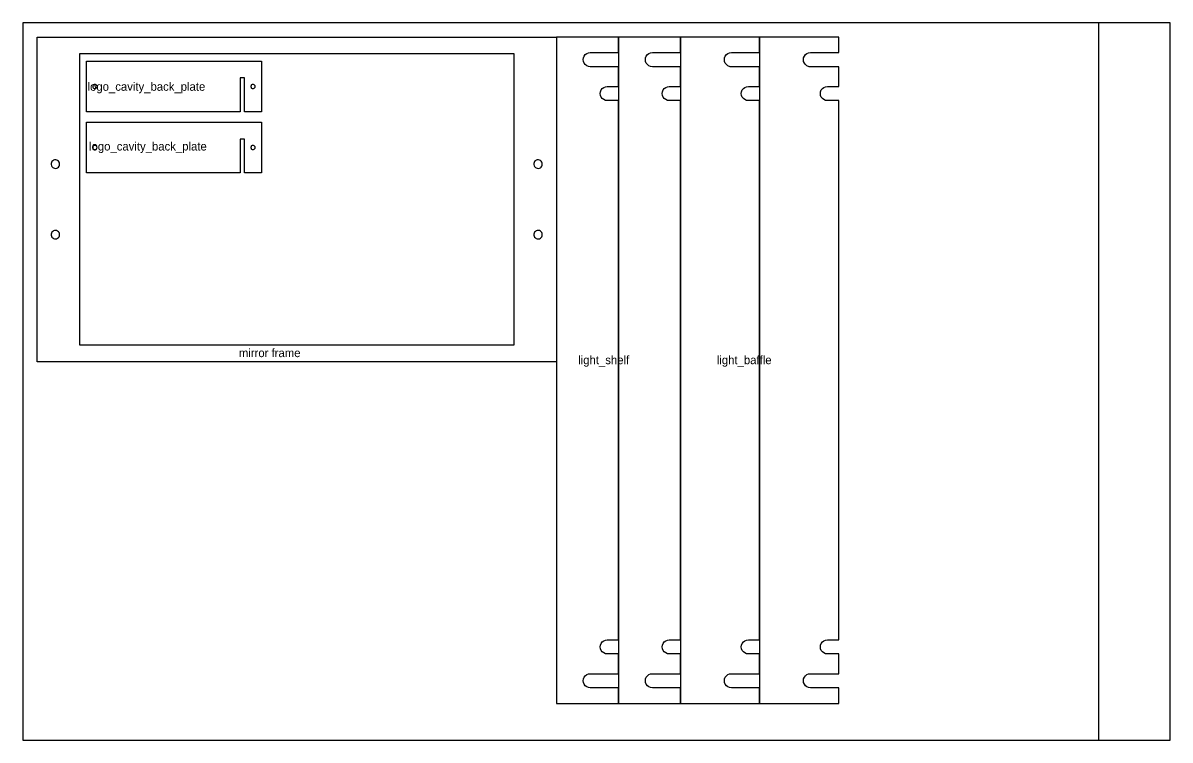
# Model space of a CAD drawing. Header units: millimetres. Extents: x -3535 to 20483, y -3090 to 7277.
# Drawn here: x 8886 to 9699, y 1326 to 1834 of the extents above; entities that cross this region are included whole.
import ezdxf

# ---------------------------------------------------------------- set-up
doc = ezdxf.new("R2010")
doc.units = ezdxf.units.MM
doc.header["$MEASUREMENT"] = 0
doc.layers.add('T_ANNO', color=6, linetype='Continuous', plot=False)
doc.layers.add('T_PART_NAME_NOPRINT', color=7, linetype='Continuous', plot=False)
for name, color, linetype in [('T_CUT_HOLE_3MM', 1, 'Continuous'), ('T_CUT_HOLE_6MM', 5, 'Continuous'), ('T_CUT_THRU', 7, 'Continuous')]:
    doc.layers.add(name, color=color, linetype=linetype)

msp = doc.modelspace()

# ---------------------------------------------------------------- linework, layer by layer
at = {"layer": 'T_ANNO', "color": 5}
msp.add_line((9648.34, 1833.78), (9648.34, 1325.78), dxfattribs=at)
at = {"layer": 'T_ANNO'}
msp.add_lwpolyline([(8886.34, 1325.78), (9699.14, 1325.78), (9699.14, 1833.78), (8886.34, 1833.78)], close=True, dxfattribs=at)
msp.add_lwpolyline([(8886.34, 1325.78), (9699.14, 1325.78), (9699.14, 1833.78), (8886.34, 1833.78)], close=True, dxfattribs=at)
at = {"layer": 'T_CUT_HOLE_3MM'}
for points in [[(8937.8, 1787.35), (8938.14, 1787.51), (8938.43, 1787.75), (8938.65, 1788.05), (8938.79, 1788.4), (8938.84, 1788.78), (8938.79, 1789.15), (8938.65, 1789.5), (8938.43, 1789.8), (8938.14, 1790.04), (8937.8, 1790.2), (8937.43, 1790.27), (8937.06, 1790.25), (8936.7, 1790.13), (8936.38, 1789.93), (8936.12, 1789.66), (8935.94, 1789.33), (8935.85, 1788.97), (8935.85, 1788.59), (8935.94, 1788.22), (8936.12, 1787.9), (8936.38, 1787.62), (8936.7, 1787.42), (8937.06, 1787.3), (8937.43, 1787.28)], [(9049.8, 1787.35), (9050.14, 1787.51), (9050.43, 1787.75), (9050.65, 1788.05), (9050.79, 1788.4), (9050.84, 1788.78), (9050.79, 1789.15), (9050.65, 1789.5), (9050.43, 1789.8), (9050.14, 1790.04), (9049.8, 1790.2), (9049.43, 1790.27), (9049.06, 1790.25), (9048.7, 1790.13), (9048.38, 1789.93), (9048.12, 1789.66), (9047.94, 1789.33), (9047.85, 1788.97), (9047.85, 1788.59), (9047.94, 1788.22), (9048.12, 1787.9), (9048.38, 1787.62), (9048.7, 1787.42), (9049.06, 1787.3), (9049.43, 1787.28)], [(8937.8, 1744.1), (8938.14, 1744.26), (8938.43, 1744.5), (8938.65, 1744.8), (8938.79, 1745.15), (8938.84, 1745.53), (8938.79, 1745.9), (8938.65, 1746.25), (8938.43, 1746.55), (8938.14, 1746.79), (8937.8, 1746.95), (8937.43, 1747.02), (8937.06, 1747), (8936.7, 1746.88), (8936.38, 1746.68), (8936.12, 1746.41), (8935.94, 1746.08), (8935.85, 1745.71), (8935.85, 1745.34), (8935.94, 1744.97), (8936.12, 1744.64), (8936.38, 1744.37), (8936.7, 1744.17), (8937.06, 1744.05), (8937.43, 1744.03)], [(9049.8, 1744.1), (9050.14, 1744.26), (9050.43, 1744.5), (9050.65, 1744.8), (9050.79, 1745.15), (9050.84, 1745.53), (9050.79, 1745.9), (9050.65, 1746.25), (9050.43, 1746.55), (9050.14, 1746.79), (9049.8, 1746.95), (9049.43, 1747.02), (9049.06, 1747), (9048.7, 1746.88), (9048.38, 1746.68), (9048.12, 1746.41), (9047.94, 1746.08), (9047.85, 1745.71), (9047.85, 1745.34), (9047.94, 1744.97), (9048.12, 1744.64), (9048.38, 1744.37), (9048.7, 1744.17), (9049.06, 1744.05), (9049.43, 1744.03)]]:
    msp.add_lwpolyline(points, close=True, dxfattribs=at)
at = {"layer": 'T_CUT_HOLE_6MM'}
for points in [[(8910.94, 1731.24), (8911.52, 1731.72), (8911.97, 1732.33), (8912.24, 1733.03), (8912.34, 1733.78), (8912.24, 1734.52), (8911.97, 1735.22), (8911.52, 1735.83), (8910.94, 1736.31), (8910.26, 1736.63), (8909.53, 1736.77), (8908.78, 1736.72), (8908.06, 1736.49), (8907.43, 1736.09), (8906.91, 1735.54), (8906.55, 1734.88), (8906.36, 1734.15), (8906.36, 1733.4), (8906.55, 1732.67), (8906.91, 1732.01), (8907.43, 1731.47), (8908.06, 1731.06), (8908.78, 1730.83), (8909.53, 1730.78), (8910.26, 1730.92)], [(9252.94, 1731.24), (9253.52, 1731.72), (9253.97, 1732.33), (9254.24, 1733.03), (9254.34, 1733.78), (9254.24, 1734.52), (9253.97, 1735.22), (9253.52, 1735.83), (9252.94, 1736.31), (9252.26, 1736.63), (9251.53, 1736.77), (9250.78, 1736.72), (9250.06, 1736.49), (9249.43, 1736.09), (9248.91, 1735.54), (9248.55, 1734.88), (9248.36, 1734.15), (9248.36, 1733.4), (9248.55, 1732.67), (9248.91, 1732.01), (9249.43, 1731.47), (9250.06, 1731.06), (9250.78, 1730.83), (9251.53, 1730.78), (9252.26, 1730.92)], [(8910.94, 1681.24), (8911.52, 1681.72), (8911.97, 1682.33), (8912.24, 1683.03), (8912.34, 1683.78), (8912.24, 1684.52), (8911.97, 1685.22), (8911.52, 1685.83), (8910.94, 1686.31), (8910.26, 1686.63), (8909.53, 1686.77), (8908.78, 1686.72), (8908.06, 1686.49), (8907.43, 1686.09), (8906.91, 1685.54), (8906.55, 1684.88), (8906.36, 1684.15), (8906.36, 1683.4), (8906.55, 1682.67), (8906.91, 1682.01), (8907.43, 1681.47), (8908.06, 1681.06), (8908.78, 1680.83), (8909.53, 1680.78), (8910.26, 1680.92)], [(9252.94, 1681.24), (9253.52, 1681.72), (9253.97, 1682.33), (9254.24, 1683.03), (9254.34, 1683.78), (9254.24, 1684.52), (9253.97, 1685.22), (9253.52, 1685.83), (9252.94, 1686.31), (9252.26, 1686.63), (9251.53, 1686.77), (9250.78, 1686.72), (9250.06, 1686.49), (9249.43, 1686.09), (9248.91, 1685.54), (9248.55, 1684.88), (9248.36, 1684.15), (9248.36, 1683.4), (9248.55, 1682.67), (9248.91, 1682.01), (9249.43, 1681.47), (9250.06, 1681.06), (9250.78, 1680.83), (9251.53, 1680.78), (9252.26, 1680.92)]]:
    msp.add_lwpolyline(points, close=True, dxfattribs=at)
at = {"layer": 'T_CUT_THRU'}
for points in [[(9264.34, 1823.78), (9264.34, 1593.78), (8896.34, 1593.78), (8896.34, 1823.78)], [(9285.84, 1812.11), (9287.04, 1812.61), (9288.34, 1812.78), (9308.34, 1812.78), (9308.34, 1823.78), (9264.34, 1823.78), (9264.34, 1351.78), (9308.34, 1351.78), (9308.34, 1362.78), (9288.34, 1362.78), (9287.04, 1362.95), (9285.84, 1363.45), (9284.8, 1364.24), (9284.01, 1365.28), (9283.51, 1366.48), (9283.34, 1367.78), (9283.51, 1369.07), (9284.01, 1370.28), (9284.8, 1371.31), (9285.84, 1372.11), (9287.04, 1372.61), (9288.34, 1372.78), (9308.34, 1372.78), (9308.34, 1386.78), (9300.34, 1386.78), (9299.04, 1386.95), (9297.84, 1387.45), (9296.8, 1388.24), (9296.01, 1389.28), (9295.51, 1390.48), (9295.34, 1391.78), (9295.51, 1393.07), (9296.01, 1394.28), (9296.8, 1395.31), (9297.84, 1396.11), (9299.04, 1396.61), (9300.34, 1396.78), (9308.34, 1396.78), (9308.34, 1778.78), (9300.34, 1778.78), (9299.04, 1778.95), (9297.84, 1779.45), (9296.8, 1780.24), (9296.01, 1781.28), (9295.51, 1782.48), (9295.34, 1783.78), (9295.51, 1785.07), (9296.01, 1786.28), (9296.8, 1787.31), (9297.84, 1788.11), (9299.04, 1788.61), (9300.34, 1788.78), (9308.34, 1788.78), (9308.34, 1802.78), (9288.34, 1802.78), (9287.04, 1802.95), (9285.84, 1803.45), (9284.8, 1804.24), (9284.01, 1805.28), (9283.51, 1806.48), (9283.34, 1807.78), (9283.51, 1809.07), (9284.01, 1810.28), (9284.8, 1811.31)], [(9329.84, 1812.11), (9331.04, 1812.61), (9332.34, 1812.78), (9352.34, 1812.78), (9352.34, 1823.78), (9308.34, 1823.78), (9308.34, 1351.78), (9352.34, 1351.78), (9352.34, 1362.78), (9332.34, 1362.78), (9331.04, 1362.95), (9329.84, 1363.45), (9328.8, 1364.24), (9328.01, 1365.28), (9327.51, 1366.48), (9327.34, 1367.78), (9327.51, 1369.07), (9328.01, 1370.28), (9328.8, 1371.31), (9329.84, 1372.11), (9331.04, 1372.61), (9332.34, 1372.78), (9352.34, 1372.78), (9352.34, 1386.78), (9344.34, 1386.78), (9343.04, 1386.95), (9341.84, 1387.45), (9340.8, 1388.24), (9340.01, 1389.28), (9339.51, 1390.48), (9339.34, 1391.78), (9339.51, 1393.07), (9340.01, 1394.28), (9340.8, 1395.31), (9341.84, 1396.11), (9343.04, 1396.61), (9344.34, 1396.78), (9352.34, 1396.78), (9352.34, 1778.78), (9344.34, 1778.78), (9343.04, 1778.95), (9341.84, 1779.45), (9340.8, 1780.24), (9340.01, 1781.28), (9339.51, 1782.48), (9339.34, 1783.78), (9339.51, 1785.07), (9340.01, 1786.28), (9340.8, 1787.31), (9341.84, 1788.11), (9343.04, 1788.61), (9344.34, 1788.78), (9352.34, 1788.78), (9352.34, 1802.78), (9332.34, 1802.78), (9331.04, 1802.95), (9329.84, 1803.45), (9328.8, 1804.24), (9328.01, 1805.28), (9327.51, 1806.48), (9327.34, 1807.78), (9327.51, 1809.07), (9328.01, 1810.28), (9328.8, 1811.31)], [(9387.45, 1802.78), (9385.84, 1803.45), (9384.8, 1804.24), (9384.01, 1805.28), (9383.51, 1806.48), (9383.34, 1807.78), (9383.51, 1809.07), (9384.01, 1810.28), (9384.8, 1811.31), (9385.84, 1812.11), (9387.04, 1812.61), (9388.34, 1812.78), (9408.34, 1812.78), (9408.34, 1823.78), (9352.34, 1823.78), (9352.34, 1351.78), (9408.34, 1351.78), (9408.34, 1362.78), (9388.34, 1362.78), (9387.04, 1362.95), (9385.84, 1363.45), (9384.8, 1364.24), (9384.01, 1365.28), (9383.51, 1366.48), (9383.34, 1367.78), (9383.51, 1369.07), (9384.01, 1370.28), (9384.8, 1371.31), (9385.84, 1372.11), (9387.04, 1372.61), (9388.34, 1372.78), (9408.34, 1372.78), (9408.34, 1386.78), (9400.34, 1386.78), (9399.04, 1386.95), (9397.84, 1387.45), (9396.8, 1388.24), (9396.01, 1389.28), (9395.51, 1390.48), (9395.34, 1391.78), (9395.51, 1393.07), (9396.01, 1394.28), (9396.8, 1395.31), (9397.84, 1396.11), (9399.04, 1396.61), (9400.34, 1396.78), (9408.34, 1396.78), (9408.34, 1778.78), (9400.34, 1778.78), (9399.04, 1778.95), (9397.84, 1779.45), (9396.8, 1780.24), (9396.01, 1781.28), (9395.51, 1782.48), (9395.34, 1783.78), (9395.51, 1785.07), (9396.01, 1786.28), (9396.8, 1787.31), (9397.84, 1788.11), (9399.04, 1788.61), (9400.34, 1788.78), (9408.34, 1788.78), (9408.34, 1802.78)], [(9443.45, 1802.78), (9441.84, 1803.45), (9440.8, 1804.24), (9440.01, 1805.28), (9439.51, 1806.48), (9439.34, 1807.78), (9439.51, 1809.07), (9440.01, 1810.28), (9440.8, 1811.31), (9441.84, 1812.11), (9443.04, 1812.61), (9444.34, 1812.78), (9464.34, 1812.78), (9464.34, 1823.78), (9408.34, 1823.78), (9408.34, 1351.78), (9464.34, 1351.78), (9464.34, 1362.78), (9444.34, 1362.78), (9443.04, 1362.95), (9441.84, 1363.45), (9440.8, 1364.24), (9440.01, 1365.28), (9439.51, 1366.48), (9439.34, 1367.78), (9439.51, 1369.07), (9440.01, 1370.28), (9440.8, 1371.31), (9441.84, 1372.11), (9443.04, 1372.61), (9444.34, 1372.78), (9464.34, 1372.78), (9464.34, 1386.78), (9456.34, 1386.78), (9455.04, 1386.95), (9453.84, 1387.45), (9452.8, 1388.24), (9452.01, 1389.28), (9451.51, 1390.48), (9451.34, 1391.78), (9451.51, 1393.07), (9452.01, 1394.28), (9452.8, 1395.31), (9453.84, 1396.11), (9455.04, 1396.61), (9456.34, 1396.78), (9464.34, 1396.78), (9464.34, 1778.78), (9456.34, 1778.78), (9455.04, 1778.95), (9453.84, 1779.45), (9452.8, 1780.24), (9452.01, 1781.28), (9451.51, 1782.48), (9451.34, 1783.78), (9451.51, 1785.07), (9452.01, 1786.28), (9452.8, 1787.31), (9453.84, 1788.11), (9455.04, 1788.61), (9456.34, 1788.78), (9464.34, 1788.78), (9464.34, 1802.78)], [(8926.34, 1605.78), (9234.34, 1605.78), (9234.34, 1811.78), (8926.34, 1811.78)], [(9055.34, 1806.78), (9055.34, 1770.78), (9043.34, 1770.78), (9043.34, 1794.78), (9040.34, 1794.78), (9040.34, 1770.78), (8931.34, 1770.78), (8931.34, 1806.78)], [(9055.34, 1763.53), (9055.34, 1727.53), (9043.34, 1727.53), (9043.34, 1751.53), (9040.34, 1751.53), (9040.34, 1727.53), (8931.34, 1727.53), (8931.34, 1763.53)]]:
    msp.add_lwpolyline(points, close=True, dxfattribs=at)

# ---------------------------------------------------------------- texts
at = {"layer": 'T_PART_NAME_NOPRINT', "char_height": 6, "attachment_point": 1}
for s, insert in [('logo_cavity_back_plate', (8932.13, 1791.73)), ('logo_cavity_back_plate', (8933.18, 1749.4)), ('mirror frame', (9039.33, 1603.05)), ('light_shelf', (9279.77, 1598.03)), ('light_baffle', (9377.98, 1598.03))]:
    msp.add_mtext_dynamic_manual_height_columns(s, width=220.9177, gutter_width=50, heights=[113.38], dxfattribs=dict(at, insert=insert))

doc.saveas('drawing.dxf')
